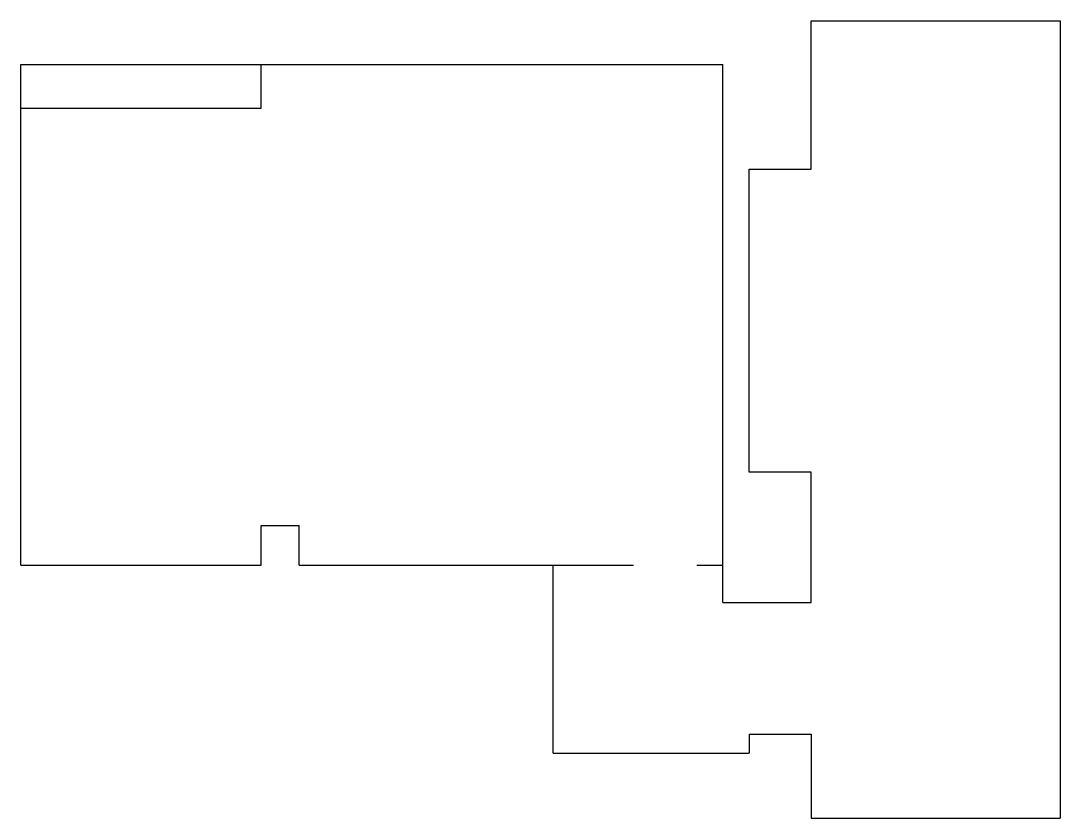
# Model space of a CAD drawing. Header units: metres. Extents: x 14 to 27.1, y 16.1 to 26.1.
import ezdxf

# ---------------------------------------------------------------- set-up
doc = ezdxf.new("R2010")
doc.units = ezdxf.units.M
doc.layers.get('0').update_dxf_attribs({"lineweight": 25, "true_color": 0xffffff})

msp = doc.modelspace()

# ---------------------------------------------------------------- linework, layer by layer
for p, q in [((23.96, 24.23), (23.96, 26.1)), ((23.96, 26.1), (27.1, 26.1)), ((27.1, 26.1), (27.1, 16.05)), ((14, 25), (14, 25.55)), ((14, 25.55), (22.85, 25.55)), ((17.03, 25), (17.03, 25.55)), ((22.85, 19.24), (22.85, 25.55)), ((14, 19.24), (14, 25)), ((14, 25), (17.03, 25)), ((23.18, 20.41), (23.18, 24.23)), ((23.18, 24.23), (23.96, 24.23)), ((23.96, 20.41), (23.18, 20.41)), ((23.96, 18.77), (23.96, 20.41)), ((17.03, 19.24), (17.03, 19.74)), ((17.03, 19.74), (17.51, 19.74)), ((17.51, 19.24), (17.51, 19.74)), ((14, 19.24), (17.03, 19.24)), ((17.51, 19.24), (21.72, 19.24)), ((20.71, 16.87), (20.71, 19.24)), ((22.52, 19.24), (22.85, 19.24)), ((22.85, 18.77), (22.85, 19.24)), ((22.85, 18.77), (23.18, 18.77)), ((23.18, 18.77), (23.96, 18.77)), ((23.18, 17.11), (23.96, 17.11)), ((23.18, 17.11), (23.18, 16.87)), ((23.96, 17.11), (23.96, 16.05)), ((20.71, 16.87), (23.17, 16.87)), ((23.18, 16.87), (23.17, 16.87)), ((23.18, 16.87), (23.18, 16.87)), ((23.96, 16.05), (27.1, 16.05))]:
    msp.add_line(p, q)

doc.saveas('drawing.dxf')
